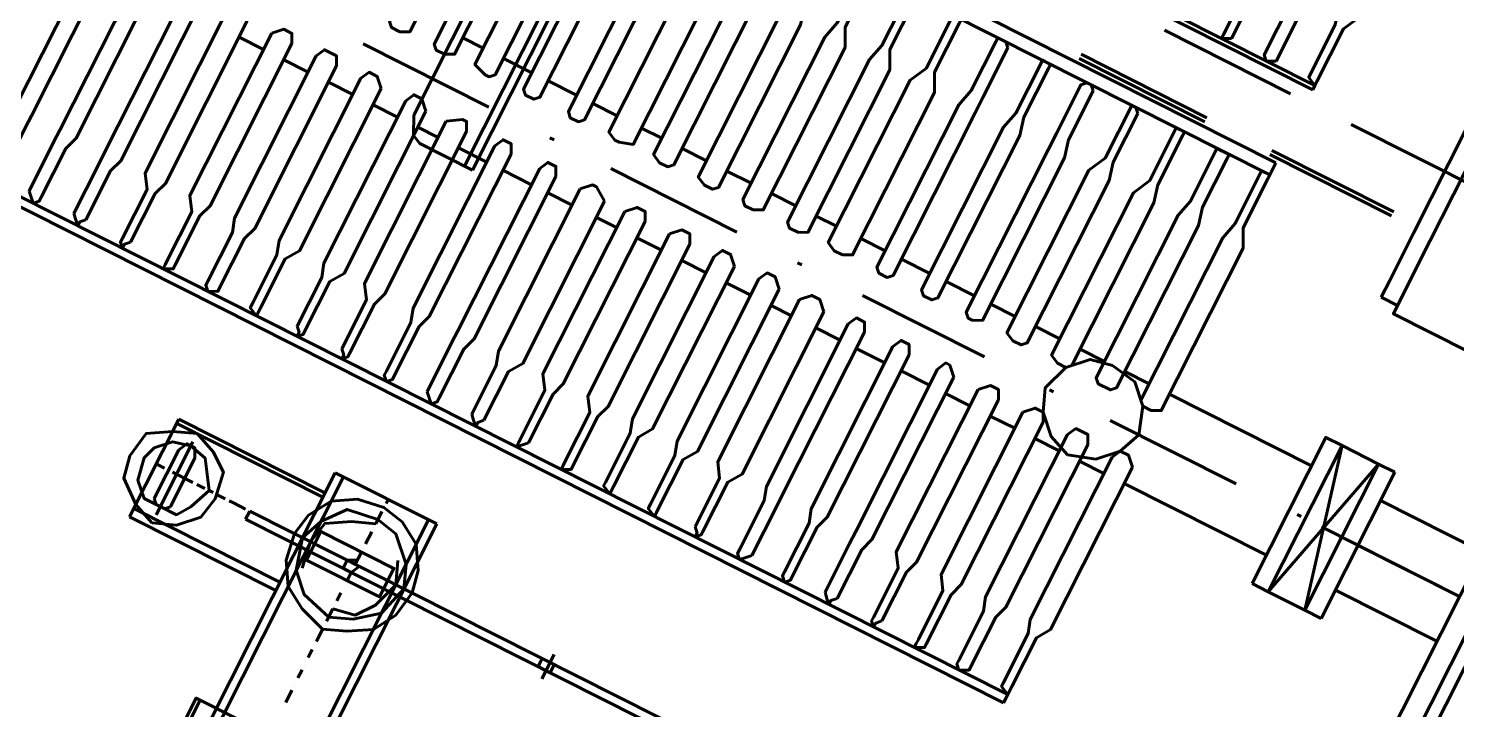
# Model space of a CAD drawing. Header units: metres. Extents: x 0 to 547597, y 0 to 1844684.
# Drawn here: x 543449.793 to 543451.091, y 1844575.337 to 1844575.956 of the extents above; entities that cross this region are included whole.
import ezdxf

# ---------------------------------------------------------------- set-up
doc = ezdxf.new("R2010")
doc.units = ezdxf.units.M
doc.layers.add('5_Thep', color=4, linetype='Continuous')
doc.layers.add('giai đoạn này', color=10, linetype='Continuous', lineweight=60)

# ---------------------------------------------------------------- blocks, each defined once
blk = doc.blocks.new('MBA220-MB')
at = {"color": 1}
for points in [[(1554, -1091.1), (-2326.8, -1091.1), (-2326.8, 570.3)], [(-541.4, -983.6), (-541.4, -2107.8)], [(-533.2, -983.6), (-533.2, -2107.8)], [(-2297.9, -1058), (-2297.9, -1070.4), (1525.1, -1070.4)], [(1512.7, -1058), (-2297.9, -1058)], [(-367.8, -1058), (-367.8, -2074.7), (-305.8, -2074.7)], [(-1012.6, -1091.1), (-1012.6, -1194.4)], [(-967.1, -1194.4), (-967.1, -1091.1)], [(-967.1, -1231.6), (-967.1, -1091.1)], [(-921.6, -1091.1), (-921.6, -1194.4)], [(-1215.1, -1260.5), (-1169.6, -1260.5), (-1169.6, -1107.6)], [(-892.7, -1194.4), (-1041.5, -1194.4)], [(-1041.5, -1194.4), (-1041.5, -1211)], [(-892.7, -1211), (-892.7, -1194.4)], [(-1041.5, -1248.2), (-892.7, -1211), (-892.7, -1248.2)], [(-892.7, -1211), (-1041.5, -1211), (-1041.5, -1248.2), (-892.7, -1248.2), (-1041.5, -1211)], [(-1041.5, -1248.2), (-892.7, -1211), (-892.7, -1248.2)], [(-892.7, -1211), (-1041.5, -1211), (-1041.5, -1248.2), (-892.7, -1248.2), (-1041.5, -1211)], [(-892.7, -1211), (-1041.5, -1211)], [(-892.7, -1211), (-1041.5, -1211)], [(-1306, -1235.8), (-1306, -1372.1)], [(-892.7, -1264.7), (-892.7, -1248.2), (-1041.5, -1248.2)], [(-892.7, -1264.7), (-1041.5, -1264.7), (-1041.5, -1248.2), (-892.7, -1248.2)], [(-892.7, -1264.7), (-892.7, -1248.2), (-1041.5, -1248.2)], [(-892.7, -1264.7), (-1041.5, -1264.7), (-1041.5, -1248.2), (-892.7, -1248.2)], [(-967.1, -1256.4), (-967.1, -1252.3)], [(-1244, -1260.5), (-1314.3, -1260.5)], [(-1244, -1260.5), (-1215.1, -1260.5)], [(-1177.9, -1260.5), (-1177.9, -1277.1)], [(-1012.6, -1264.7), (-1012.6, -1409.3)], [(-1012.6, -1264.7), (-1012.6, -1409.3)], [(-921.6, -1264.7), (-921.6, -1409.3)], [(-921.6, -1264.7), (-921.6, -1409.3)], [(-1380.4, -1277.1), (-1314.3, -1277.1)], [(-1244, -1277.1), (-1314.3, -1277.1)], [(-1244, -1277.1), (-1194.4, -1277.1)], [(-1177.9, -1277.1), (-1194.4, -1277.1)], [(-1252.3, -1301.9), (-1252.3, -1425.9)], [(-1248.2, -1301.9), (-1248.2, -1425.9)], [(-967.1, -1446.5), (-967.1, -1318.4)], [(-1326.7, -1417.6), (-1380.4, -1417.6), (-1396.9, -1409.3), (-1562.3, -1409.3)], [(-1326.7, -1417.6), (-1380.4, -1417.6), (-1396.9, -1409.3), (-1562.3, -1409.3)], [(-1227.5, -1417.6), (-1177.9, -1417.6), (-1161.4, -1409.3), (-996, -1409.3), (-991.9, -1417.6), (-991.9, -1425.9), (-996, -1430), (-1161.4, -1430), (-1177.9, -1425.9), (-1231.6, -1425.9), (-1231.6, -1417.6), (-1227.5, -1417.6)], [(-1227.5, -1417.6), (-1177.9, -1417.6), (-1161.4, -1409.3), (-996, -1409.3), (-991.9, -1417.6), (-991.9, -1425.9), (-996, -1430), (-1161.4, -1430), (-1177.9, -1425.9), (-1231.6, -1425.9), (-1231.6, -1417.6), (-1227.5, -1417.6)], [(-938.2, -1430), (-946.4, -1425.9), (-946.4, -1417.6), (-938.2, -1409.3)], [(-938.2, -1430), (-946.4, -1425.9), (-946.4, -1417.6), (-938.2, -1409.3)], [(-710.9, -1417.6), (-760.5, -1417.6), (-772.9, -1409.3), (-938.2, -1409.3)], [(-710.9, -1417.6), (-760.5, -1417.6), (-772.9, -1409.3), (-938.2, -1409.3)], [(-1562.3, -1430), (-1396.9, -1430), (-1380.4, -1425.9), (-1326.7, -1425.9)], [(-1562.3, -1430), (-1396.9, -1430), (-1380.4, -1425.9), (-1326.7, -1425.9)], [(-1326.7, -1417.6), (-1326.7, -1417.6), (-1322.5, -1417.6), (-1326.7, -1425.9), (-1326.7, -1425.9)], [(-1326.7, -1417.6), (-1326.7, -1417.6), (-1322.5, -1417.6), (-1326.7, -1425.9), (-1326.7, -1425.9)], [(-1318.4, -2636.8), (-1322.5, -2636.8), (-1322.5, -1417.6)], [(-1322.5, -1417.6), (-1318.4, -1417.6)], [(-1318.4, -2636.8), (-1322.5, -2636.8), (-1322.5, -1417.6)], [(-1322.5, -1417.6), (-1318.4, -1417.6)], [(-1318.4, -1417.6), (-1318.4, -2636.8)], [(-1318.4, -1417.6), (-1318.4, -2636.8)], [(-1244, -1417.6), (-1244, -2636.8), (-1231.6, -2636.8)], [(-1231.6, -1417.6), (-1244, -1417.6)], [(-1244, -1417.6), (-1244, -2636.8), (-1231.6, -2636.8)], [(-1231.6, -1417.6), (-1244, -1417.6)], [(-1231.6, -1417.6), (-1231.6, -2636.8)], [(-1231.6, -1417.6), (-1231.6, -2636.8)], [(-921.6, -1467.2), (-929.9, -1487.9), (-946.4, -1504.4), (-967.1, -1512.7), (-991.9, -1504.4), (-1008.4, -1487.9), (-1012.6, -1467.2), (-1008.4, -1442.4), (-991.9, -1425.9), (-967.1, -1417.6), (-946.4, -1425.9), (-929.9, -1442.4), (-921.6, -1467.2)], [(-938.2, -1430), (-772.9, -1430), (-760.5, -1425.9), (-710.9, -1425.9)], [(-938.2, -1430), (-772.9, -1430), (-760.5, -1425.9), (-710.9, -1425.9)], [(-710.9, -1417.6), (-706.7, -1417.6), (-702.6, -1417.6), (-706.7, -1425.9), (-710.9, -1425.9)], [(-710.9, -1417.6), (-706.7, -1417.6), (-702.6, -1417.6), (-706.7, -1425.9), (-710.9, -1425.9)], [(-694.3, -2636.8), (-702.6, -2636.8), (-702.6, -1417.6)], [(-702.6, -1417.6), (-694.3, -1417.6)], [(-694.3, -2636.8), (-702.6, -2636.8), (-702.6, -1417.6)], [(-702.6, -1417.6), (-694.3, -1417.6)], [(-694.3, -1417.6), (-694.3, -2636.8)], [(-694.3, -1417.6), (-694.3, -2636.8)], [(-694.3, -1417.6), (-694.3, -2636.8), (-694.3, -1417.6)], [(-1306, -1434.1), (-1306, -1562.3)], [(-1012.6, -1430), (-1012.6, -1454.8)], [(-1012.6, -1430), (-1012.6, -1454.8)], [(-921.6, -1430), (-921.6, -1454.8)], [(-921.6, -1430), (-921.6, -1454.8)], [(-1326.7, -1458.9), (-1380.4, -1458.9), (-1396.9, -1454.8), (-1562.3, -1454.8)], [(-1326.7, -1458.9), (-1380.4, -1458.9), (-1396.9, -1454.8), (-1562.3, -1454.8)], [(-1326.7, -1458.9), (-1326.7, -1458.9), (-1322.5, -1467.2), (-1326.7, -1471.3), (-1326.7, -1471.3)], [(-1326.7, -1458.9), (-1326.7, -1458.9), (-1322.5, -1467.2), (-1326.7, -1471.3), (-1326.7, -1471.3)], [(-1227.5, -1458.9), (-1177.9, -1458.9), (-1161.4, -1454.8), (-996, -1454.8), (-991.9, -1458.9), (-991.9, -1471.3), (-996, -1475.5), (-1161.4, -1475.5), (-1177.9, -1471.3), (-1231.6, -1471.3), (-1231.6, -1458.9), (-1227.5, -1458.9)], [(-1227.5, -1458.9), (-1177.9, -1458.9), (-1161.4, -1454.8), (-996, -1454.8), (-991.9, -1458.9), (-991.9, -1471.3), (-996, -1475.5), (-1161.4, -1475.5), (-1177.9, -1471.3), (-1231.6, -1471.3), (-1231.6, -1458.9), (-1227.5, -1458.9)], [(-938.2, -1475.5), (-946.4, -1471.3), (-946.4, -1458.9), (-938.2, -1454.8)], [(-938.2, -1475.5), (-946.4, -1471.3), (-946.4, -1458.9), (-938.2, -1454.8)], [(-710.9, -1458.9), (-760.5, -1458.9), (-772.9, -1454.8), (-938.2, -1454.8)], [(-710.9, -1458.9), (-760.5, -1458.9), (-772.9, -1454.8), (-938.2, -1454.8)], [(-710.9, -1458.9), (-706.7, -1458.9), (-702.6, -1467.2), (-706.7, -1471.3), (-710.9, -1471.3)], [(-710.9, -1458.9), (-706.7, -1458.9), (-702.6, -1467.2), (-706.7, -1471.3), (-710.9, -1471.3)], [(-1562.3, -1475.5), (-1396.9, -1475.5), (-1380.4, -1471.3), (-1326.7, -1471.3)], [(-1562.3, -1475.5), (-1396.9, -1475.5), (-1380.4, -1471.3), (-1326.7, -1471.3)], [(-1012.6, -1475.5), (-1012.6, -1500.3)], [(-1012.6, -1475.5), (-1012.6, -1500.3)], [(-938.2, -1475.5), (-772.9, -1475.5), (-760.5, -1471.3), (-710.9, -1471.3)], [(-938.2, -1475.5), (-772.9, -1475.5), (-760.5, -1471.3), (-710.9, -1471.3)], [(-921.6, -1475.5), (-921.6, -1500.3)], [(-921.6, -1475.5), (-921.6, -1500.3)], [(-1252.3, -1492), (-1252.3, -1620.1)], [(-1248.2, -1492), (-1248.2, -1620.1)], [(-1326.7, -1504.4), (-1380.4, -1504.4), (-1396.9, -1500.3), (-1562.3, -1500.3)], [(-1326.7, -1504.4), (-1380.4, -1504.4), (-1396.9, -1500.3), (-1562.3, -1500.3)], [(-1326.7, -1504.4), (-1326.7, -1504.4), (-1322.5, -1512.7), (-1326.7, -1512.7), (-1326.7, -1512.7)], [(-1326.7, -1504.4), (-1326.7, -1504.4), (-1322.5, -1512.7), (-1326.7, -1512.7), (-1326.7, -1512.7)], [(-1227.5, -1504.4), (-1177.9, -1504.4), (-1161.4, -1500.3), (-996, -1500.3), (-991.9, -1504.4), (-991.9, -1512.7), (-996, -1520.9), (-1161.4, -1520.9), (-1177.9, -1512.7), (-1231.6, -1512.7), (-1231.6, -1504.4), (-1227.5, -1504.4)], [(-1227.5, -1504.4), (-1177.9, -1504.4), (-1161.4, -1500.3), (-996, -1500.3), (-991.9, -1504.4), (-991.9, -1512.7), (-996, -1520.9), (-1161.4, -1520.9), (-1177.9, -1512.7), (-1231.6, -1512.7), (-1231.6, -1504.4), (-1227.5, -1504.4)], [(-967.1, -1508.5), (-967.1, -1504.4)], [(-938.2, -1520.9), (-946.4, -1512.7), (-946.4, -1504.4), (-938.2, -1500.3)], [(-938.2, -1520.9), (-946.4, -1512.7), (-946.4, -1504.4), (-938.2, -1500.3)], [(-710.9, -1504.4), (-760.5, -1504.4), (-772.9, -1500.3), (-938.2, -1500.3)], [(-710.9, -1504.4), (-760.5, -1504.4), (-772.9, -1500.3), (-938.2, -1500.3)], [(-710.9, -1504.4), (-706.7, -1504.4), (-702.6, -1512.7), (-706.7, -1512.7), (-710.9, -1512.7)], [(-710.9, -1504.4), (-706.7, -1504.4), (-702.6, -1512.7), (-706.7, -1512.7), (-710.9, -1512.7)], [(-1562.3, -1520.9), (-1396.9, -1520.9), (-1380.4, -1512.7), (-1326.7, -1512.7)], [(-1562.3, -1520.9), (-1396.9, -1520.9), (-1380.4, -1512.7), (-1326.7, -1512.7)], [(-938.2, -1520.9), (-772.9, -1520.9), (-760.5, -1512.7), (-710.9, -1512.7)], [(-938.2, -1520.9), (-772.9, -1520.9), (-760.5, -1512.7), (-710.9, -1512.7)], [(-1012.6, -1520.9), (-1012.6, -1545.7)], [(-1012.6, -1520.9), (-1012.6, -1545.7)], [(-921.6, -1520.9), (-921.6, -1545.7)], [(-1227.5, -1549.9), (-1177.9, -1549.9), (-1161.4, -1545.7), (-996, -1545.7), (-991.9, -1549.9), (-991.9, -1558.1), (-996, -1566.4), (-1161.4, -1566.4), (-1177.9, -1558.1), (-1231.6, -1558.1), (-1231.6, -1554), (-1227.5, -1549.9)], [(-1227.5, -1549.9), (-1177.9, -1549.9), (-1161.4, -1545.7), (-996, -1545.7), (-991.9, -1549.9), (-991.9, -1558.1), (-996, -1566.4), (-1161.4, -1566.4), (-1177.9, -1558.1), (-1231.6, -1558.1), (-1231.6, -1554), (-1227.5, -1549.9)], [(-938.2, -1566.4), (-946.4, -1558.1), (-946.4, -1549.9), (-938.2, -1545.7)], [(-938.2, -1566.4), (-946.4, -1558.1), (-946.4, -1549.9), (-938.2, -1545.7)], [(-710.9, -1549.9), (-760.5, -1549.9), (-772.9, -1545.7), (-938.2, -1545.7)], [(-710.9, -1549.9), (-760.5, -1549.9), (-772.9, -1545.7), (-938.2, -1545.7)], [(-710.9, -1549.9), (-706.7, -1554), (-702.6, -1554), (-706.7, -1558.1), (-710.9, -1558.1)], [(-710.9, -1549.9), (-706.7, -1554), (-702.6, -1554), (-706.7, -1558.1), (-710.9, -1558.1)], [(-1012.6, -1566.4), (-1012.6, -1591.2)], [(-1012.6, -1566.4), (-1012.6, -1591.2)], [(-938.2, -1566.4), (-772.9, -1566.4), (-760.5, -1558.1), (-710.9, -1558.1)], [(-938.2, -1566.4), (-772.9, -1566.4), (-760.5, -1558.1), (-710.9, -1558.1)], [(-921.6, -1566.4), (-921.6, -1591.2)], [(-967.1, -1698.6), (-967.1, -1574.7)], [(-1227.5, -1595.3), (-1177.9, -1595.3), (-1161.4, -1591.2), (-996, -1591.2), (-991.9, -1599.5), (-991.9, -1603.6), (-996, -1607.7), (-1161.4, -1607.7), (-1177.9, -1607.7), (-1227.5, -1607.7), (-1231.6, -1603.6), (-1231.6, -1599.5), (-1227.5, -1595.3)], [(-1227.5, -1595.3), (-1177.9, -1595.3), (-1161.4, -1591.2), (-996, -1591.2), (-991.9, -1599.5), (-991.9, -1603.6), (-996, -1607.7), (-1161.4, -1607.7), (-1177.9, -1607.7), (-1227.5, -1607.7), (-1231.6, -1603.6), (-1231.6, -1599.5), (-1227.5, -1595.3)], [(-938.2, -1607.7), (-946.4, -1603.6), (-946.4, -1599.5), (-938.2, -1591.2)], [(-938.2, -1607.7), (-946.4, -1603.6), (-946.4, -1599.5), (-938.2, -1591.2)], [(-710.9, -1595.3), (-760.5, -1595.3), (-772.9, -1591.2), (-938.2, -1591.2)], [(-710.9, -1595.3), (-760.5, -1595.3), (-772.9, -1591.2), (-938.2, -1591.2)], [(-710.9, -1595.3), (-706.7, -1599.5), (-702.6, -1599.5), (-706.7, -1603.6), (-710.9, -1607.7)], [(-710.9, -1595.3), (-706.7, -1599.5), (-702.6, -1599.5), (-706.7, -1603.6), (-710.9, -1607.7)], [(-1012.6, -1607.7), (-1012.6, -1636.6)], [(-1012.6, -1607.7), (-1012.6, -1636.6)], [(-938.2, -1607.7), (-772.9, -1607.7), (-760.5, -1607.7), (-710.9, -1607.7)], [(-938.2, -1607.7), (-772.9, -1607.7), (-760.5, -1607.7), (-710.9, -1607.7)], [(-921.6, -1607.7), (-921.6, -1636.6)], [(-1227.5, -1640.8), (-1177.9, -1640.8), (-1161.4, -1636.6), (-996, -1636.6), (-991.9, -1640.8), (-991.9, -1649), (-996, -1653.2), (-1161.4, -1653.2), (-1177.9, -1649), (-1227.5, -1649), (-1231.6, -1649), (-1231.6, -1640.8), (-1227.5, -1640.8)], [(-1227.5, -1640.8), (-1177.9, -1640.8), (-1161.4, -1636.6), (-996, -1636.6), (-991.9, -1640.8), (-991.9, -1649), (-996, -1653.2), (-1161.4, -1653.2), (-1177.9, -1649), (-1227.5, -1649), (-1231.6, -1649), (-1231.6, -1640.8), (-1227.5, -1640.8)], [(-938.2, -1653.2), (-946.4, -1649), (-946.4, -1640.8), (-938.2, -1636.6)], [(-710.9, -1640.8), (-760.5, -1640.8), (-772.9, -1636.6), (-938.2, -1636.6)], [(-710.9, -1640.8), (-706.7, -1640.8), (-702.6, -1644.9), (-706.7, -1649), (-710.9, -1649)], [(-1012.6, -1653.2), (-1012.6, -1682.1)], [(-1012.6, -1653.2), (-1012.6, -1682.1)], [(-938.2, -1653.2), (-772.9, -1653.2), (-760.5, -1649), (-710.9, -1649)], [(-921.6, -1653.2), (-921.6, -1682.1)], [(-1227.5, -1682.1), (-1177.9, -1682.1), (-1161.4, -1682.1), (-996, -1682.1), (-991.9, -1686.2), (-991.9, -1694.5), (-996, -1698.6), (-1161.4, -1698.6), (-1177.9, -1694.5), (-1227.5, -1694.5), (-1231.6, -1694.5), (-1231.6, -1686.2), (-1227.5, -1682.1)], [(-1227.5, -1682.1), (-1177.9, -1682.1), (-1161.4, -1682.1), (-996, -1682.1), (-991.9, -1686.2), (-991.9, -1694.5), (-996, -1698.6), (-1161.4, -1698.6), (-1177.9, -1694.5), (-1227.5, -1694.5), (-1231.6, -1694.5), (-1231.6, -1686.2), (-1227.5, -1682.1)], [(-938.2, -1698.6), (-946.4, -1694.5), (-946.4, -1686.2), (-938.2, -1682.1)], [(-938.2, -1698.6), (-946.4, -1694.5), (-946.4, -1686.2), (-938.2, -1682.1)], [(-710.9, -1682.1), (-760.5, -1682.1), (-772.9, -1682.1), (-938.2, -1682.1)], [(-710.9, -1682.1), (-760.5, -1682.1), (-772.9, -1682.1), (-938.2, -1682.1)], [(-710.9, -1682.1), (-706.7, -1686.2), (-702.6, -1690.4), (-706.7, -1694.5), (-710.9, -1694.5)], [(-710.9, -1682.1), (-706.7, -1686.2), (-702.6, -1690.4), (-706.7, -1694.5), (-710.9, -1694.5)], [(-1012.6, -1698.6), (-1012.6, -1723.4)], [(-1012.6, -1698.6), (-1012.6, -1723.4)], [(-938.2, -1698.6), (-772.9, -1698.6), (-760.5, -1694.5), (-710.9, -1694.5)], [(-938.2, -1698.6), (-772.9, -1698.6), (-760.5, -1694.5), (-710.9, -1694.5)], [(-921.6, -1698.6), (-921.6, -1723.4)], [(-1227.5, -1731.7), (-1177.9, -1731.7), (-1161.4, -1723.4), (-996, -1723.4), (-991.9, -1731.7), (-991.9, -1740), (-996, -1748.2), (-1161.4, -1748.2), (-1177.9, -1740), (-1227.5, -1740), (-1231.6, -1735.8), (-1231.6, -1731.7), (-1227.5, -1731.7)], [(-1227.5, -1731.7), (-1177.9, -1731.7), (-1161.4, -1723.4), (-996, -1723.4), (-991.9, -1731.7), (-991.9, -1740), (-996, -1748.2), (-1161.4, -1748.2), (-1177.9, -1740), (-1227.5, -1740), (-1231.6, -1735.8), (-1231.6, -1731.7), (-1227.5, -1731.7)], [(-938.2, -1748.2), (-946.4, -1740), (-946.4, -1731.7), (-938.2, -1723.4)], [(-938.2, -1748.2), (-946.4, -1740), (-946.4, -1731.7), (-938.2, -1723.4)], [(-710.9, -1731.7), (-760.5, -1731.7), (-772.9, -1723.4), (-938.2, -1723.4)], [(-710.9, -1731.7), (-760.5, -1731.7), (-772.9, -1723.4), (-938.2, -1723.4)], [(-710.9, -1731.7), (-706.7, -1731.7), (-702.6, -1735.8), (-706.7, -1735.8), (-710.9, -1740)], [(-710.9, -1731.7), (-706.7, -1731.7), (-702.6, -1735.8), (-706.7, -1735.8), (-710.9, -1740)], [(-1012.6, -1748.2), (-1012.6, -1768.9)], [(-1012.6, -1748.2), (-1012.6, -1768.9)], [(-938.2, -1748.2), (-772.9, -1748.2), (-760.5, -1740), (-710.9, -1740)], [(-938.2, -1748.2), (-772.9, -1748.2), (-760.5, -1740), (-710.9, -1740)], [(-921.6, -1748.2), (-921.6, -1768.9)], [(-967.1, -1764.8), (-967.1, -1760.6)], [(-1227.5, -1777.2), (-1177.9, -1777.2), (-1161.4, -1768.9), (-996, -1768.9), (-991.9, -1777.2), (-991.9, -1785.4), (-996, -1789.6), (-1161.4, -1789.6), (-1177.9, -1785.4), (-1231.6, -1785.4), (-1231.6, -1777.2), (-1227.5, -1777.2)], [(-1227.5, -1777.2), (-1177.9, -1777.2), (-1161.4, -1768.9), (-996, -1768.9), (-991.9, -1777.2), (-991.9, -1785.4), (-996, -1789.6), (-1161.4, -1789.6), (-1177.9, -1785.4), (-1231.6, -1785.4), (-1231.6, -1777.2), (-1227.5, -1777.2)], [(-938.2, -1789.6), (-946.4, -1785.4), (-946.4, -1777.2), (-938.2, -1768.9)], [(-938.2, -1789.6), (-946.4, -1785.4), (-946.4, -1777.2), (-938.2, -1768.9)], [(-710.9, -1777.2), (-760.5, -1777.2), (-772.9, -1768.9), (-938.2, -1768.9)], [(-710.9, -1777.2), (-760.5, -1777.2), (-772.9, -1768.9), (-938.2, -1768.9)], [(-710.9, -1777.2), (-706.7, -1777.2), (-702.6, -1777.2), (-706.7, -1785.4), (-710.9, -1785.4)], [(-710.9, -1777.2), (-706.7, -1777.2), (-702.6, -1777.2), (-706.7, -1785.4), (-710.9, -1785.4)], [(-1012.6, -1789.6), (-1012.6, -1814.4)], [(-1012.6, -1789.6), (-1012.6, -1814.4)], [(-938.2, -1789.6), (-772.9, -1789.6), (-760.5, -1785.4), (-710.9, -1785.4)], [(-938.2, -1789.6), (-772.9, -1789.6), (-760.5, -1785.4), (-710.9, -1785.4)], [(-921.6, -1789.6), (-921.6, -1814.4)], [(-549.7, -1802), (-524.9, -1802)], [(-533.2, -1810.2), (-533.2, -1797.8), (-541.4, -1797.8), (-541.4, -1810.2), (-533.2, -1810.2)], [(-1227.5, -1822.6), (-1177.9, -1822.6), (-1161.4, -1814.4), (-996, -1814.4), (-991.9, -1822.6), (-991.9, -1830.9), (-996, -1835), (-1161.4, -1835), (-1177.9, -1830.9), (-1231.6, -1830.9), (-1231.6, -1822.6), (-1227.5, -1822.6)], [(-1227.5, -1822.6), (-1177.9, -1822.6), (-1161.4, -1814.4), (-996, -1814.4), (-991.9, -1822.6), (-991.9, -1830.9), (-996, -1835), (-1161.4, -1835), (-1177.9, -1830.9), (-1231.6, -1830.9), (-1231.6, -1822.6), (-1227.5, -1822.6)], [(-938.2, -1835), (-946.4, -1830.9), (-946.4, -1822.6), (-938.2, -1814.4)], [(-938.2, -1835), (-946.4, -1830.9), (-946.4, -1822.6), (-938.2, -1814.4)], [(-710.9, -1822.6), (-760.5, -1822.6), (-772.9, -1814.4), (-938.2, -1814.4)], [(-710.9, -1822.6), (-760.5, -1822.6), (-772.9, -1814.4), (-938.2, -1814.4)], [(-967.1, -1954.9), (-967.1, -1826.8)], [(-710.9, -1822.6), (-706.7, -1822.6), (-702.6, -1822.6), (-706.7, -1830.9), (-710.9, -1830.9)], [(-710.9, -1822.6), (-706.7, -1822.6), (-702.6, -1822.6), (-706.7, -1830.9), (-710.9, -1830.9)], [(-1012.6, -1835), (-1012.6, -1859.8)], [(-1012.6, -1835), (-1012.6, -1859.8)], [(-938.2, -1835), (-772.9, -1835), (-760.5, -1830.9), (-710.9, -1830.9)], [(-938.2, -1835), (-772.9, -1835), (-760.5, -1830.9), (-710.9, -1830.9)], [(-921.6, -1835), (-921.6, -1859.8)], [(-1227.5, -1864), (-1177.9, -1864), (-1161.4, -1859.8), (-996, -1859.8), (-991.9, -1864), (-991.9, -1872.2), (-996, -1880.5), (-1161.4, -1880.5), (-1177.9, -1872.2), (-1231.6, -1872.2), (-1231.6, -1864), (-1227.5, -1864)], [(-1227.5, -1864), (-1177.9, -1864), (-1161.4, -1859.8), (-996, -1859.8), (-991.9, -1864), (-991.9, -1872.2), (-996, -1880.5), (-1161.4, -1880.5), (-1177.9, -1872.2), (-1231.6, -1872.2), (-1231.6, -1864), (-1227.5, -1864)], [(-938.2, -1880.5), (-946.4, -1872.2), (-946.4, -1864), (-938.2, -1859.8)], [(-938.2, -1880.5), (-946.4, -1872.2), (-946.4, -1864), (-938.2, -1859.8)], [(-710.9, -1864), (-760.5, -1864), (-772.9, -1859.8), (-938.2, -1859.8)], [(-710.9, -1864), (-760.5, -1864), (-772.9, -1859.8), (-938.2, -1859.8)], [(-710.9, -1864), (-706.7, -1864), (-702.6, -1872.2), (-706.7, -1872.2), (-710.9, -1872.2)], [(-710.9, -1864), (-706.7, -1864), (-702.6, -1872.2), (-706.7, -1872.2), (-710.9, -1872.2)], [(-1012.6, -1880.5), (-1012.6, -1905.3)], [(-1012.6, -1880.5), (-1012.6, -1905.3)], [(-938.2, -1880.5), (-772.9, -1880.5), (-760.5, -1872.2), (-710.9, -1872.2)], [(-938.2, -1880.5), (-772.9, -1880.5), (-760.5, -1872.2), (-710.9, -1872.2)], [(-921.6, -1880.5), (-921.6, -1905.3)], [(-1227.5, -1909.4), (-1177.9, -1909.4), (-1161.4, -1905.3), (-996, -1905.3), (-991.9, -1909.4), (-991.9, -1917.7), (-996, -1926), (-1161.4, -1926), (-1177.9, -1917.7), (-1231.6, -1917.7), (-1231.6, -1913.6), (-1227.5, -1909.4)], [(-1227.5, -1909.4), (-1177.9, -1909.4), (-1161.4, -1905.3), (-996, -1905.3), (-991.9, -1909.4), (-991.9, -1917.7), (-996, -1926), (-1161.4, -1926), (-1177.9, -1917.7), (-1231.6, -1917.7), (-1231.6, -1913.6), (-1227.5, -1909.4)], [(-938.2, -1926), (-946.4, -1917.7), (-946.4, -1909.4), (-938.2, -1905.3)], [(-938.2, -1926), (-946.4, -1917.7), (-946.4, -1909.4), (-938.2, -1905.3)], [(-710.9, -1909.4), (-760.5, -1909.4), (-772.9, -1905.3), (-938.2, -1905.3)], [(-710.9, -1909.4), (-760.5, -1909.4), (-772.9, -1905.3), (-938.2, -1905.3)], [(-938.2, -1926), (-772.9, -1926), (-760.5, -1917.7), (-710.9, -1917.7)], [(-938.2, -1926), (-772.9, -1926), (-760.5, -1917.7), (-710.9, -1917.7)], [(-710.9, -1909.4), (-706.7, -1913.6), (-702.6, -1917.7), (-706.7, -1917.7), (-710.9, -1917.7)], [(-710.9, -1909.4), (-706.7, -1913.6), (-702.6, -1917.7), (-706.7, -1917.7), (-710.9, -1917.7)], [(-1012.6, -1926), (-1012.6, -1946.6)], [(-1012.6, -1926), (-1012.6, -1946.6)], [(-921.6, -1926), (-921.6, -1946.6)], [(-475.3, -2000.3), (-483.6, -1979.7), (-496, -1959), (-516.6, -1946.6), (-541.4, -1942.5), (-562.1, -1946.6), (-582.7, -1959), (-595.1, -1979.7), (-599.3, -2000.3), (-595.1, -2025.1), (-582.7, -2045.8), (-562.1, -2058.2), (-541.4, -2062.3), (-516.6, -2058.2), (-496, -2045.8), (-483.6, -2025.1), (-475.3, -2000.3)], [(-1227.5, -1954.9), (-1177.9, -1954.9), (-1161.4, -1946.6), (-996, -1946.6), (-991.9, -1959), (-991.9, -1963.2), (-996, -1971.4), (-1161.4, -1971.4), (-1177.9, -1967.3), (-1227.5, -1967.3), (-1231.6, -1963.2), (-1231.6, -1959), (-1227.5, -1954.9)], [(-1227.5, -1954.9), (-1177.9, -1954.9), (-1161.4, -1946.6), (-996, -1946.6), (-991.9, -1959), (-991.9, -1963.2), (-996, -1971.4), (-1161.4, -1971.4), (-1177.9, -1967.3), (-1227.5, -1967.3), (-1231.6, -1963.2), (-1231.6, -1959), (-1227.5, -1954.9)], [(-938.2, -1971.4), (-946.4, -1963.2), (-946.4, -1959), (-938.2, -1946.6)], [(-938.2, -1971.4), (-946.4, -1963.2), (-946.4, -1959), (-938.2, -1946.6)], [(-710.9, -1954.9), (-760.5, -1954.9), (-772.9, -1946.6), (-938.2, -1946.6)], [(-710.9, -1954.9), (-760.5, -1954.9), (-772.9, -1946.6), (-938.2, -1946.6)], [(-710.9, -1954.9), (-706.7, -1959), (-702.6, -1959), (-706.7, -1963.2), (-710.9, -1967.3)], [(-710.9, -1954.9), (-706.7, -1959), (-702.6, -1959), (-706.7, -1963.2), (-710.9, -1967.3)], [(-607.5, -1950.8), (533.2, -1950.8)], [(-607.5, -2054.1), (-607.5, -1950.8)], [(-607.5, -1959), (533.2, -1959)], [(-487.7, -2000.3), (-496, -1979.7), (-512.5, -1959), (-541.4, -1950.8), (-562.1, -1959), (-582.7, -1979.7), (-586.9, -2000.3), (-582.7, -2029.3), (-562.1, -2045.8), (-541.4, -2054.1), (-512.5, -2045.8), (-496, -2029.3), (-487.7, -2000.3)], [(-496, -2000.3), (-500.1, -1979.7), (-516.6, -1967.3), (-541.4, -1959), (-562.1, -1967.3)], [(-545.5, -1950.8), (-533.2, -1950.8)], [(-1012.6, -1971.4), (-1012.6, -1996.2)], [(-1012.6, -1971.4), (-1012.6, -1996.2)], [(-938.2, -1971.4), (-772.9, -1971.4), (-760.5, -1967.3), (-710.9, -1967.3)], [(-938.2, -1971.4), (-772.9, -1971.4), (-760.5, -1967.3), (-710.9, -1967.3)], [(-921.6, -1971.4), (-921.6, -1996.2)], [(-524.9, -2041.7), (-524.9, -1967.3), (-553.8, -1967.3), (-553.8, -2041.7), (-524.9, -2041.7)], [(-1227.5, -2000.3), (-1177.9, -2000.3), (-1161.4, -1996.2), (-996, -1996.2), (-991.9, -2000.3), (-991.9, -2008.6), (-996, -2012.7), (-1161.4, -2012.7), (-1177.9, -2012.7), (-1227.5, -2012.7), (-1231.6, -2008.6), (-1231.6, -2000.3), (-1227.5, -2000.3)], [(-1227.5, -2000.3), (-1177.9, -2000.3), (-1161.4, -1996.2), (-996, -1996.2), (-991.9, -2000.3), (-991.9, -2008.6), (-996, -2012.7), (-1161.4, -2012.7), (-1177.9, -2012.7), (-1227.5, -2012.7), (-1231.6, -2008.6), (-1231.6, -2000.3), (-1227.5, -2000.3)], [(-938.2, -2012.7), (-946.4, -2008.6), (-946.4, -2000.3), (-938.2, -1996.2)], [(-938.2, -2012.7), (-946.4, -2008.6), (-946.4, -2000.3), (-938.2, -1996.2)], [(-710.9, -2000.3), (-760.5, -2000.3), (-772.9, -1996.2), (-938.2, -1996.2)], [(-710.9, -2000.3), (-760.5, -2000.3), (-772.9, -1996.2), (-938.2, -1996.2)], [(-533.2, -2000.3), (-533.2, -2000.3), (-541.4, -1996.2), (-541.4, -2000.3), (-545.5, -2000.3), (-541.4, -2008.6), (-533.2, -2008.6), (-533.2, -2000.3)], [(-710.9, -2000.3), (-706.7, -2000.3), (-702.6, -2004.5), (-706.7, -2008.6), (-710.9, -2012.7)], [(-710.9, -2000.3), (-706.7, -2000.3), (-702.6, -2004.5), (-706.7, -2008.6), (-710.9, -2012.7)], [(-607.5, -2000.3), (-603.4, -2000.3)], [(-599.3, -2000.3), (-599.3, -2000.3)], [(-595.1, -2000.3), (-582.7, -2000.3)], [(-582.7, -2000.3), (-574.5, -2021), (-562.1, -2041.7), (-541.4, -2045.8), (-516.6, -2041.7)], [(-578.6, -2000.3), (-578.6, -2000.3)], [(-574.5, -2000.3), (-562.1, -2000.3)], [(-557.9, -2000.3), (-557.9, -2000.3)], [(-553.8, -2000.3), (-541.4, -2000.3)], [(-541.4, -2000.3), (-541.4, -2000.3)], [(-533.2, -2000.3), (-524.9, -2000.3)], [(-520.8, -2000.3), (-520.8, -2000.3)], [(-512.5, -2000.3), (-504.2, -2000.3)], [(-500.1, -2000.3), (-500.1, -2000.3)], [(-496, -2000.3), (-483.6, -2000.3)], [(-496, -2000.3), (-496, -2000.3)], [(-475.3, -2000.3), (-475.3, -2000.3)], [(-475.3, -2000.3), (-462.9, -2000.3)], [(-458.8, -2000.3), (-458.8, -2000.3)], [(-454.6, -2000.3), (-446.4, -2000.3)], [(-438.1, -2000.3), (-438.1, -2000.3)], [(-434, -2000.3), (-425.7, -2000.3)], [(-417.4, -2000.3), (-417.4, -2000.3)], [(-413.3, -2000.3), (-400.9, -2000.3)], [(-400.9, -2000.3), (-400.9, -2000.3)], [(-1012.6, -2012.7), (-1012.6, -2041.7)], [(-1012.6, -2012.7), (-1012.6, -2041.7)], [(-967.1, -2016.9), (-967.1, -2012.7)], [(-938.2, -2012.7), (-772.9, -2012.7), (-760.5, -2012.7), (-710.9, -2012.7)], [(-938.2, -2012.7), (-772.9, -2012.7), (-760.5, -2012.7), (-710.9, -2012.7)], [(-921.6, -2012.7), (-921.6, -2041.7)], [(-1227.5, -2045.8), (-1177.9, -2045.8), (-1161.4, -2041.7), (-996, -2041.7), (-991.9, -2045.8), (-991.9, -2054.1), (-996, -2058.2), (-1161.4, -2058.2), (-1177.9, -2054.1), (-1227.5, -2054.1), (-1231.6, -2054.1), (-1231.6, -2045.8), (-1227.5, -2045.8)], [(-1227.5, -2045.8), (-1177.9, -2045.8), (-1161.4, -2041.7), (-996, -2041.7), (-991.9, -2045.8), (-991.9, -2054.1), (-996, -2058.2), (-1161.4, -2058.2), (-1177.9, -2054.1), (-1227.5, -2054.1), (-1231.6, -2054.1), (-1231.6, -2045.8), (-1227.5, -2045.8)], [(-938.2, -2058.2), (-946.4, -2054.1), (-946.4, -2045.8), (-938.2, -2041.7)], [(-938.2, -2058.2), (-946.4, -2054.1), (-946.4, -2045.8), (-938.2, -2041.7)], [(-710.9, -2045.8), (-760.5, -2045.8), (-772.9, -2041.7), (-938.2, -2041.7)], [(-710.9, -2045.8), (-760.5, -2045.8), (-772.9, -2041.7), (-938.2, -2041.7)], [(-710.9, -2045.8), (-706.7, -2045.8), (-702.6, -2049.9), (-706.7, -2054.1), (-710.9, -2054.1)], [(-710.9, -2045.8), (-706.7, -2045.8), (-702.6, -2049.9), (-706.7, -2054.1), (-710.9, -2054.1)], [(-607.5, -2045.8), (533.2, -2045.8)], [(-1012.6, -2058.2), (-1012.6, -2087.1)], [(-1012.6, -2058.2), (-1012.6, -2087.1)], [(-938.2, -2058.2), (-772.9, -2058.2), (-760.5, -2054.1), (-710.9, -2054.1)], [(-938.2, -2058.2), (-772.9, -2058.2), (-760.5, -2054.1), (-710.9, -2054.1)], [(-921.6, -2058.2), (-921.6, -2087.1)], [(-607.5, -2054.1), (533.2, -2054.1)], [(-586.9, -2054.1), (-586.9, -2202.9)], [(-582.7, -2054.1), (-582.7, -2202.9)], [(-533.2, -2054.1), (-541.4, -2054.1)], [(-541.4, -2054.1), (-541.4, -2062.3)], [(-496, -2054.1), (-496, -2202.9)], [(-487.7, -2054.1), (-487.7, -2202.9)], [(-1649, -2066.5), (-909.2, -2066.5)], [(-1649, -2074.7), (-909.2, -2074.7)], [(-909.2, -2066.5), (-909.2, -2120.2), (-913.4, -2128.5), (-929.9, -2136.7)], [(-541.4, -2066.5), (-541.4, -2066.5)], [(-541.4, -2074.7), (-541.4, -2083)], [(-367.8, -2074.7), (-367.8, -2070.6), (-314.1, -2070.6)], [(-1227.5, -2091.3), (-1177.9, -2091.3), (-1161.4, -2087.1), (-996, -2087.1), (-991.9, -2091.3), (-991.9, -2095.4), (-996, -2107.8), (-1161.4, -2107.8), (-1177.9, -2099.5), (-1227.5, -2099.5), (-1231.6, -2095.4), (-1231.6, -2091.3), (-1227.5, -2091.3)], [(-1227.5, -2091.3), (-1177.9, -2091.3), (-1161.4, -2087.1), (-996, -2087.1), (-991.9, -2091.3), (-991.9, -2095.4), (-996, -2107.8), (-1161.4, -2107.8), (-1177.9, -2099.5), (-1227.5, -2099.5), (-1231.6, -2095.4), (-1231.6, -2091.3), (-1227.5, -2091.3)], [(-967.1, -2207), (-967.1, -2078.9)], [(-938.2, -2107.8), (-946.4, -2095.4), (-946.4, -2091.3), (-938.2, -2087.1)], [(-938.2, -2107.8), (-946.4, -2095.4), (-946.4, -2091.3), (-938.2, -2087.1)], [(-710.9, -2091.3), (-760.5, -2091.3), (-772.9, -2087.1), (-938.2, -2087.1)], [(-710.9, -2091.3), (-760.5, -2091.3), (-772.9, -2087.1), (-938.2, -2087.1)], [(-541.4, -2087.1), (-541.4, -2087.1)], [(-938.2, -2107.8), (-772.9, -2107.8), (-760.5, -2099.5), (-710.9, -2099.5)], [(-938.2, -2107.8), (-772.9, -2107.8), (-760.5, -2099.5), (-710.9, -2099.5)], [(-710.9, -2091.3), (-706.7, -2091.3), (-702.6, -2095.4), (-706.7, -2095.4), (-710.9, -2099.5)], [(-710.9, -2091.3), (-706.7, -2091.3), (-702.6, -2095.4), (-706.7, -2095.4), (-710.9, -2099.5)], [(-541.4, -2091.3), (-541.4, -2103.7)], [(-1012.6, -2107.8), (-1012.6, -2128.5)], [(-1012.6, -2107.8), (-1012.6, -2128.5)], [(-921.6, -2107.8), (-921.6, -2128.5)], [(-541.4, -2107.8), (-541.4, -2103.7)], [(-541.4, -2107.8), (-533.2, -2107.8)], [(-541.4, -2111.9), (-541.4, -2124.3)], [(-541.4, -2128.5), (-541.4, -2124.3)], [(-1628.4, -2136.7), (-929.9, -2136.7)], [(-1227.5, -2136.7), (-1177.9, -2136.7), (-1161.4, -2128.5), (-996, -2128.5), (-991.9, -2136.7), (-991.9, -2145), (-996, -2149.1), (-1161.4, -2149.1), (-1177.9, -2145), (-1227.5, -2145), (-1231.6, -2140.9), (-1231.6, -2136.7), (-1227.5, -2136.7)], [(-1227.5, -2136.7), (-1177.9, -2136.7), (-1161.4, -2128.5), (-996, -2128.5), (-991.9, -2136.7), (-991.9, -2145), (-996, -2149.1), (-1161.4, -2149.1), (-1177.9, -2145), (-1227.5, -2145), (-1231.6, -2140.9), (-1231.6, -2136.7), (-1227.5, -2136.7)], [(-938.2, -2149.1), (-946.4, -2145), (-946.4, -2136.7), (-938.2, -2128.5)], [(-938.2, -2149.1), (-946.4, -2145), (-946.4, -2136.7), (-938.2, -2128.5)], [(-710.9, -2136.7), (-760.5, -2136.7), (-772.9, -2128.5), (-938.2, -2128.5)], [(-710.9, -2136.7), (-760.5, -2136.7), (-772.9, -2128.5), (-938.2, -2128.5)], [(-710.9, -2136.7), (-706.7, -2136.7), (-702.6, -2140.9), (-706.7, -2140.9), (-710.9, -2145)], [(-710.9, -2136.7), (-706.7, -2136.7), (-702.6, -2140.9), (-706.7, -2140.9), (-710.9, -2145)], [(-491.8, -2182.2), (-500.1, -2161.5), (-516.6, -2145), (-537.3, -2140.9), (-562.1, -2145), (-574.5, -2161.5), (-582.7, -2182.2), (-574.5, -2202.9), (-562.1, -2223.5), (-537.3, -2227.7), (-516.6, -2223.5), (-500.1, -2202.9), (-491.8, -2182.2)], [(-541.4, -2132.6), (-541.4, -2140.9)], [(-938.2, -2149.1), (-772.9, -2149.1), (-760.5, -2145), (-710.9, -2145)], [(-938.2, -2149.1), (-772.9, -2149.1), (-760.5, -2145), (-710.9, -2145)], [(-921.6, -2149.1), (-921.6, -2173.9)], [(-508.4, -2182.2), (-508.4, -2165.7), (-520.8, -2157.4), (-541.4, -2149.1), (-553.8, -2157.4), (-566.2, -2165.7), (-570.3, -2182.2), (-566.2, -2198.7), (-553.8, -2211.1), (-541.4, -2215.3), (-520.8, -2211.1), (-508.4, -2198.7), (-508.4, -2182.2)], [(-541.4, -2149.1), (-541.4, -2145)], [(-541.4, -2153.3), (-541.4, -2161.5)], [(-541.4, -2169.8), (-541.4, -2165.7)], [(-1227.5, -2182.2), (-1177.9, -2182.2), (-1161.4, -2173.9), (-996, -2173.9), (-991.9, -2182.2), (-991.9, -2190.5), (-996, -2194.6), (-1161.4, -2194.6), (-1177.9, -2190.5), (-1231.6, -2190.5), (-1231.6, -2182.2), (-1227.5, -2182.2)], [(-1227.5, -2182.2), (-1177.9, -2182.2), (-1161.4, -2173.9), (-996, -2173.9), (-991.9, -2182.2), (-991.9, -2190.5), (-996, -2194.6), (-1161.4, -2194.6), (-1177.9, -2190.5), (-1231.6, -2190.5), (-1231.6, -2182.2), (-1227.5, -2182.2)], [(-938.2, -2194.6), (-946.4, -2190.5), (-946.4, -2182.2), (-938.2, -2173.9)], [(-938.2, -2194.6), (-946.4, -2190.5), (-946.4, -2182.2), (-938.2, -2173.9)], [(-710.9, -2182.2), (-760.5, -2182.2), (-772.9, -2173.9), (-938.2, -2173.9)], [(-710.9, -2182.2), (-760.5, -2182.2), (-772.9, -2173.9), (-938.2, -2173.9)], [(-562.1, -2173.9), (-570.3, -2178.1), (-570.3, -2186.3), (-562.1, -2190.5)], [(-562.1, -2173.9), (-512.5, -2173.9)], [(-541.4, -2169.8), (-541.4, -2182.2)], [(-512.5, -2190.5), (-508.4, -2186.3), (-508.4, -2182.2), (-508.4, -2178.1), (-512.5, -2173.9)], [(-938.2, -2194.6), (-772.9, -2194.6), (-760.5, -2190.5), (-710.9, -2190.5)], [(-938.2, -2194.6), (-772.9, -2194.6), (-760.5, -2190.5), (-710.9, -2190.5)], [(-710.9, -2182.2), (-706.7, -2182.2), (-702.6, -2182.2), (-706.7, -2190.5), (-710.9, -2190.5)], [(-710.9, -2182.2), (-706.7, -2182.2), (-702.6, -2182.2), (-706.7, -2190.5), (-710.9, -2190.5)], [(-500.1, -2182.2), (-574.5, -2182.2)], [(-512.5, -2190.5), (-562.1, -2190.5)], [(-541.4, -2186.3), (-541.4, -2182.2)], [(-921.6, -2194.6), (-921.6, -2219.4)], [(-487.7, -2202.9), (-586.9, -2202.9)], [(-541.4, -2194.6), (-541.4, -2202.9)], [(-938.2, -2240.1), (-946.4, -2235.9), (-946.4, -2223.5), (-938.2, -2219.4)], [(-938.2, -2240.1), (-946.4, -2235.9), (-946.4, -2223.5), (-938.2, -2219.4)], [(-710.9, -2223.5), (-760.5, -2223.5), (-772.9, -2219.4), (-938.2, -2219.4)], [(-710.9, -2223.5), (-760.5, -2223.5), (-772.9, -2219.4), (-938.2, -2219.4)], [(-710.9, -2223.5), (-706.7, -2223.5), (-702.6, -2231.8), (-706.7, -2235.9), (-710.9, -2235.9)], [(-710.9, -2223.5), (-706.7, -2223.5), (-702.6, -2231.8), (-706.7, -2235.9), (-710.9, -2235.9)], [(-938.2, -2240.1), (-772.9, -2240.1), (-760.5, -2235.9), (-710.9, -2235.9)], [(-938.2, -2240.1), (-772.9, -2240.1), (-760.5, -2235.9), (-710.9, -2235.9)], [(-921.6, -2240.1), (-921.6, -2264.9)], [(-938.2, -2285.5), (-946.4, -2277.3), (-946.4, -2269), (-938.2, -2264.9)], [(-938.2, -2285.5), (-946.4, -2277.3), (-946.4, -2269), (-938.2, -2264.9)], [(-710.9, -2269), (-760.5, -2269), (-772.9, -2264.9), (-938.2, -2264.9)], [(-710.9, -2269), (-760.5, -2269), (-772.9, -2264.9), (-938.2, -2264.9)], [(-710.9, -2269), (-706.7, -2269), (-702.6, -2277.3), (-706.7, -2277.3), (-710.9, -2277.3)], [(-710.9, -2269), (-706.7, -2269), (-702.6, -2277.3), (-706.7, -2277.3), (-710.9, -2277.3)], [(-938.2, -2285.5), (-772.9, -2285.5), (-760.5, -2277.3), (-710.9, -2277.3)], [(-938.2, -2285.5), (-772.9, -2285.5), (-760.5, -2277.3), (-710.9, -2277.3)], [(-921.6, -2285.5), (-921.6, -2310.3)], [(-710.9, -2314.5), (-760.5, -2314.5), (-772.9, -2310.3), (-938.2, -2310.3)], [(-710.9, -2314.5), (-760.5, -2314.5), (-772.9, -2310.3), (-938.2, -2310.3)], [(-938.2, -2331), (-772.9, -2331), (-760.5, -2322.7), (-710.9, -2322.7)], [(-938.2, -2331), (-772.9, -2331), (-760.5, -2322.7), (-710.9, -2322.7)], [(-710.9, -2314.5), (-706.7, -2318.6), (-702.6, -2318.6), (-706.7, -2322.7), (-710.9, -2322.7)], [(-710.9, -2314.5), (-706.7, -2318.6), (-702.6, -2318.6), (-706.7, -2322.7), (-710.9, -2322.7)], [(-710.9, -2359.9), (-760.5, -2359.9), (-772.9, -2355.8), (-938.2, -2355.8)], [(-710.9, -2359.9), (-760.5, -2359.9), (-772.9, -2355.8), (-938.2, -2355.8)], [(-710.9, -2359.9), (-706.7, -2364), (-702.6, -2364), (-706.7, -2368.2), (-710.9, -2372.3)], [(-710.9, -2359.9), (-706.7, -2364), (-702.6, -2364), (-706.7, -2368.2), (-710.9, -2372.3)], [(-938.2, -2372.3), (-772.9, -2372.3), (-760.5, -2372.3), (-710.9, -2372.3)], [(-938.2, -2372.3), (-772.9, -2372.3), (-760.5, -2372.3), (-710.9, -2372.3)], [(-710.9, -2405.4), (-760.5, -2405.4), (-772.9, -2401.2), (-938.2, -2401.2)], [(-710.9, -2405.4), (-760.5, -2405.4), (-772.9, -2401.2), (-938.2, -2401.2)], [(-710.9, -2405.4), (-706.7, -2405.4), (-702.6, -2409.5), (-706.7, -2413.6), (-710.9, -2417.8)], [(-710.9, -2405.4), (-706.7, -2405.4), (-702.6, -2409.5), (-706.7, -2413.6), (-710.9, -2417.8)], [(-938.2, -2417.8), (-772.9, -2417.8), (-760.5, -2417.8), (-710.9, -2417.8)], [(-938.2, -2417.8), (-772.9, -2417.8), (-760.5, -2417.8), (-710.9, -2417.8)], [(-710.9, -2446.7), (-760.5, -2446.7), (-772.9, -2446.7), (-938.2, -2446.7)], [(-710.9, -2446.7), (-760.5, -2446.7), (-772.9, -2446.7), (-938.2, -2446.7)], [(-938.2, -2463.2), (-772.9, -2463.2), (-760.5, -2459.1), (-710.9, -2459.1)], [(-938.2, -2463.2), (-772.9, -2463.2), (-760.5, -2459.1), (-710.9, -2459.1)]]:
    blk.add_lwpolyline(points, dxfattribs=at)
blk = doc.blocks.new('mb moiTQK')
at = {"layer": 'giai đoạn này', "color": 1, "linetype": 'ByBlock', "ltscale": 5, "xscale": 0.001, "yscale": 0.001, "zscale": 0.001}
blk.add_blockref('MBA220-MB', (-88.0517, -82.5102), dxfattribs=at)
blk = doc.blocks.new('ACAD-DinhViTuyenDz220kV')
blk.add_circle((543470.1879, 1844560.0696), 117.5514)
at = {"layer": '5_Thep', "rotation": 243.2403583287449}
blk.add_blockref('mb moiTQK', (543485.661, 1844458.313), dxfattribs=at)

msp = doc.modelspace()

# ---------------------------------------------------------------- block references
msp.add_blockref('ACAD-DinhViTuyenDz220kV', (0, 0))

doc.saveas('drawing.dxf')
